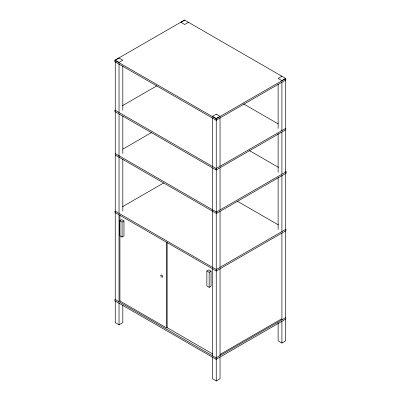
<?xml version="1.0" encoding="UTF-8"?>
<svg xmlns="http://www.w3.org/2000/svg" width="401" height="401" viewBox="0 0 401 401"><rect width="100%" height="100%" fill="white"/><g stroke="black" fill="none" stroke-linecap="round" stroke-linejoin="round"><path stroke-width="0.6" d="M114.866 60.285L184.56 20.05L285.818 78.511L285.818 79.969L216.124 120.205L114.866 61.744L114.866 60.285L216.124 118.746L285.818 78.511M184.686 20.125L180.901 22.311L184.686 24.496L188.475 22.311M122.43 105.704L157.007 85.739M122.746 149.187L151.377 132.656M281.903 76.25L278.119 78.436L281.903 80.626L285.692 78.436L285.692 128.541M122.556 206.68L163.618 182.976M119.764 220.67L121.658 219.578L123.969 220.911L123.969 235.928L122.074 237.021L119.764 235.688L119.764 220.67L122.074 222.009L123.969 220.911M216.124 168.53L285.818 128.295L285.818 129.754L216.124 169.989L114.866 111.528L114.866 110.069L216.124 168.53L216.124 169.989M115.182 153.558L216.44 212.014L286.134 171.778L286.134 173.237L216.44 213.472L115.182 155.012M119.924 215.182L119.924 300.981L120.175 300.835M206.856 270.956L208.751 269.863L211.061 271.196L211.061 286.209L209.167 287.306L206.856 285.968L206.856 270.956L209.167 272.289L211.061 271.196M115.247 300.715L115.247 322.635L119.032 324.82L122.821 322.635L122.821 305.101M119.924 300.981L166.641 327.958L167.147 327.662L212.991 354.133M220.009 354.444L281.577 318.895M216.124 357.842L285.818 317.607L285.818 319.061L216.124 359.301L114.866 300.84L114.866 299.382L216.124 357.842L216.124 359.301M212.465 356.845L212.465 378.765L216.249 380.95L220.039 378.765L220.039 356.845M278.119 322.695L278.119 340.86L281.903 343.045L285.692 340.86L285.692 318.94M243.582 103.909L278.239 123.914M249.312 150.52L278.55 167.402M285.051 171.152L286.134 171.778M237.212 201.137L278.364 224.896M285.692 129.794L285.692 172.385M285.692 173.638L285.692 229.377M285.692 230.63L285.692 317.687M281.903 81.879L281.903 130.731M281.903 131.979L281.903 173.944M281.903 175.197L281.903 231.562M281.903 232.816L281.903 319.873M281.903 321.126L281.903 343.045M278.119 84.075L278.119 128.541M278.119 133.553L278.119 172.385M278.119 177.392L278.119 229.377M220.039 117.593L220.039 166.445M220.039 167.698L220.039 209.663M220.039 210.916L220.039 267.282M220.039 268.535L220.039 355.592M216.44 212.014L216.44 213.472M216.249 119.784L216.249 168.636M216.249 169.884L216.249 357.777M216.249 359.03L216.249 380.95M216.124 118.746L216.124 120.205M212.465 117.593L212.465 166.445M212.465 167.698L212.465 267.282M212.465 268.535L212.465 355.592M209.167 272.289L209.167 287.306M167.147 242.49L167.147 327.662M166.641 242.154L166.641 327.958M122.821 65.849L122.821 110.32M122.821 115.954L122.821 153.533M122.821 159.172L122.821 211.152M122.074 222.009L122.074 237.021M119.032 63.654L119.032 112.506M119.032 113.759L119.032 213.342M119.032 214.595L119.032 301.647M119.032 302.9L119.032 324.82M115.247 61.468L115.247 110.32M115.247 111.573L115.247 299.462M119.032 58.03L115.247 60.215L119.032 62.401L122.821 60.215L119.032 58.03M216.249 114.155L212.465 116.34L216.249 118.531L220.039 116.34L216.249 114.155M285.943 229.272L216.249 269.507L114.992 211.046L114.992 212.505L216.249 270.966L285.943 230.73L285.943 229.272M160.871 275.597A1.248 0.722 60 0 0 162.199 277.246A1.248 0.722 60 0 0 162.199 275.477A1.248 0.722 60 0 0 160.871 275.597"/></g></svg>
